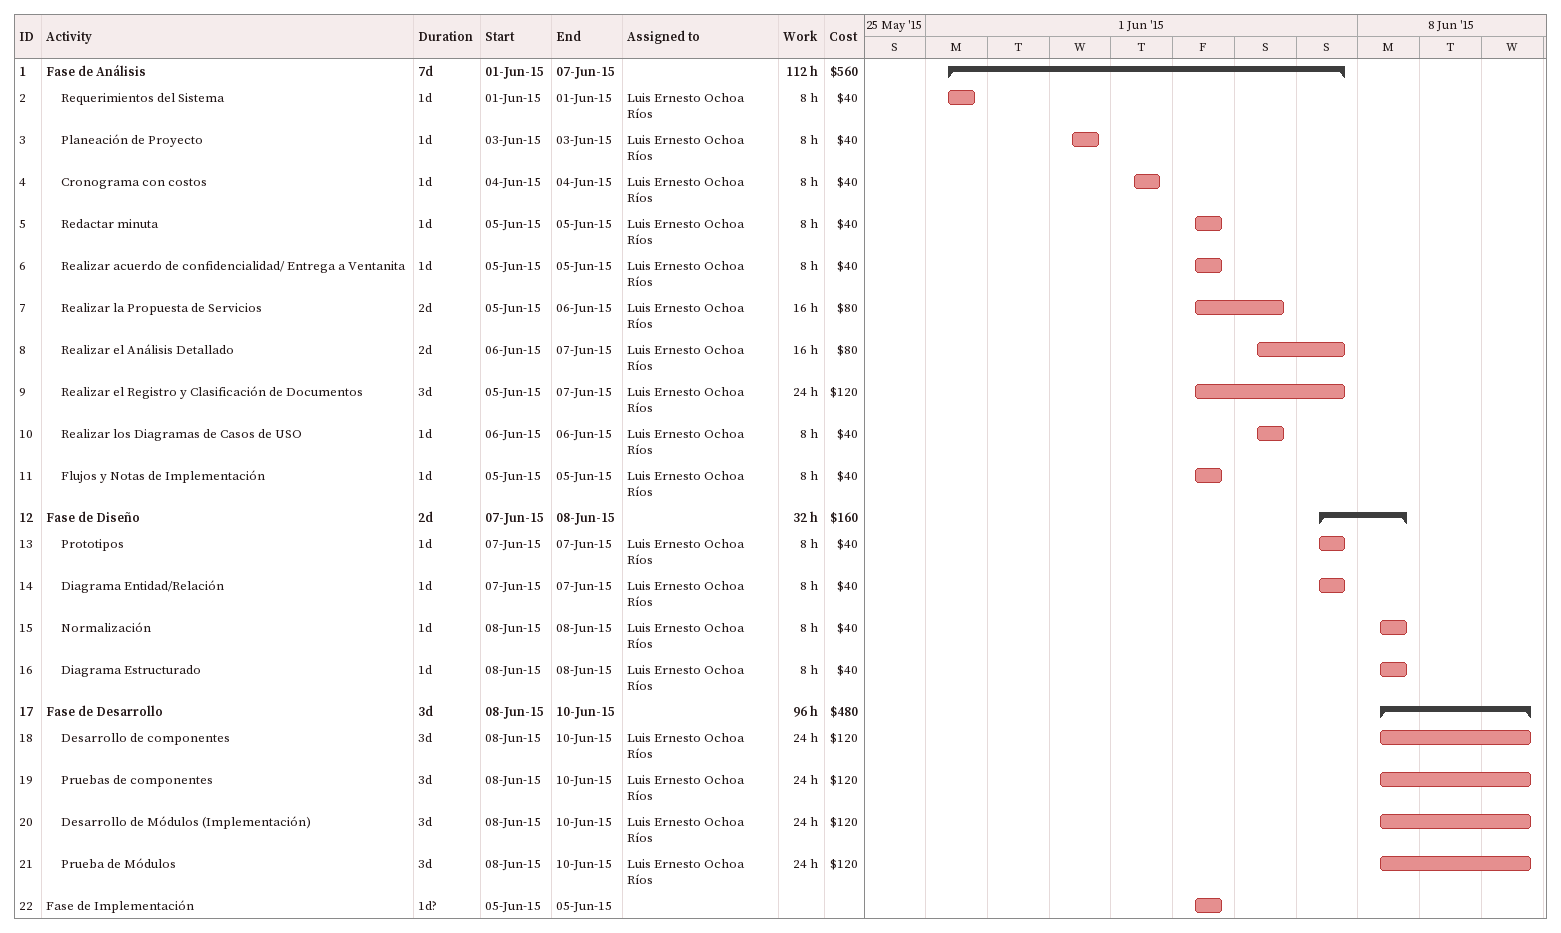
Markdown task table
| ID | Level | Task | Duration | Start | Finish | Resources | Work (h) | Cost ($) |
|---|---|---|---|---|---|---|---|---|
| 1 | 1 | **Fase de Análisis** | 7d | 2015-06-01 | 2015-06-07 |  | 112 | 560 |
| 2 | 2 | Requerimientos del Sistema | 1d | 2015-06-01 | 2015-06-01 | Luis Ernesto Ochoa Ríos | 8 | 40 |
| 3 | 2 | Planeación de Proyecto | 1d | 2015-06-03 | 2015-06-03 | Luis Ernesto Ochoa Ríos | 8 | 40 |
| 4 | 2 | Cronograma con costos | 1d | 2015-06-04 | 2015-06-04 | Luis Ernesto Ochoa Ríos | 8 | 40 |
| 5 | 2 | Redactar minuta | 1d | 2015-06-05 | 2015-06-05 | Luis Ernesto Ochoa Ríos | 8 | 40 |
| 6 | 2 | Realizar acuerdo de confidencialidad/ Entrega a Ventanita | 1d | 2015-06-05 | 2015-06-05 | Luis Ernesto Ochoa Ríos | 8 | 40 |
| 7 | 2 | Realizar la Propuesta de Servicios | 2d | 2015-06-05 | 2015-06-06 | Luis Ernesto Ochoa Ríos | 16 | 80 |
| 8 | 2 | Realizar el Análisis Detallado | 2d | 2015-06-06 | 2015-06-07 | Luis Ernesto Ochoa Ríos | 16 | 80 |
| 9 | 2 | Realizar el Registro y Clasificación de Documentos | 3d | 2015-06-05 | 2015-06-07 | Luis Ernesto Ochoa Ríos | 24 | 120 |
| 10 | 2 | Realizar los Diagramas de Casos de USO | 1d | 2015-06-06 | 2015-06-06 | Luis Ernesto Ochoa Ríos | 8 | 40 |
| 11 | 2 | Flujos y Notas de Implementación | 1d | 2015-06-05 | 2015-06-05 | Luis Ernesto Ochoa Ríos | 8 | 40 |
| 12 | 1 | **Fase de Diseño** | 2d | 2015-06-07 | 2015-06-08 |  | 32 | 160 |
| 13 | 2 | Prototipos | 1d | 2015-06-07 | 2015-06-07 | Luis Ernesto Ochoa Ríos | 8 | 40 |
| 14 | 2 | Diagrama Entidad/Relación | 1d | 2015-06-07 | 2015-06-07 | Luis Ernesto Ochoa Ríos | 8 | 40 |
| 15 | 2 | Normalización | 1d | 2015-06-08 | 2015-06-08 | Luis Ernesto Ochoa Ríos | 8 | 40 |
| 16 | 2 | Diagrama Estructurado | 1d | 2015-06-08 | 2015-06-08 | Luis Ernesto Ochoa Ríos | 8 | 40 |
| 17 | 1 | **Fase de Desarrollo** | 3d | 2015-06-08 | 2015-06-10 |  | 96 | 480 |
| 18 | 2 | Desarrollo de componentes | 3d | 2015-06-08 | 2015-06-10 | Luis Ernesto Ochoa Ríos | 24 | 120 |
| 19 | 2 | Pruebas de componentes | 3d | 2015-06-08 | 2015-06-10 | Luis Ernesto Ochoa Ríos | 24 | 120 |
| 20 | 2 | Desarrollo de Módulos (Implementación) | 3d | 2015-06-08 | 2015-06-10 | Luis Ernesto Ochoa Ríos | 24 | 120 |
| 21 | 2 | Prueba de Módulos | 3d | 2015-06-08 | 2015-06-10 | Luis Ernesto Ochoa Ríos | 24 | 120 |
| 22 | 1 | Fase de Implementación | 1d? | 2015-06-05 | 2015-06-05 |  |  |  |
